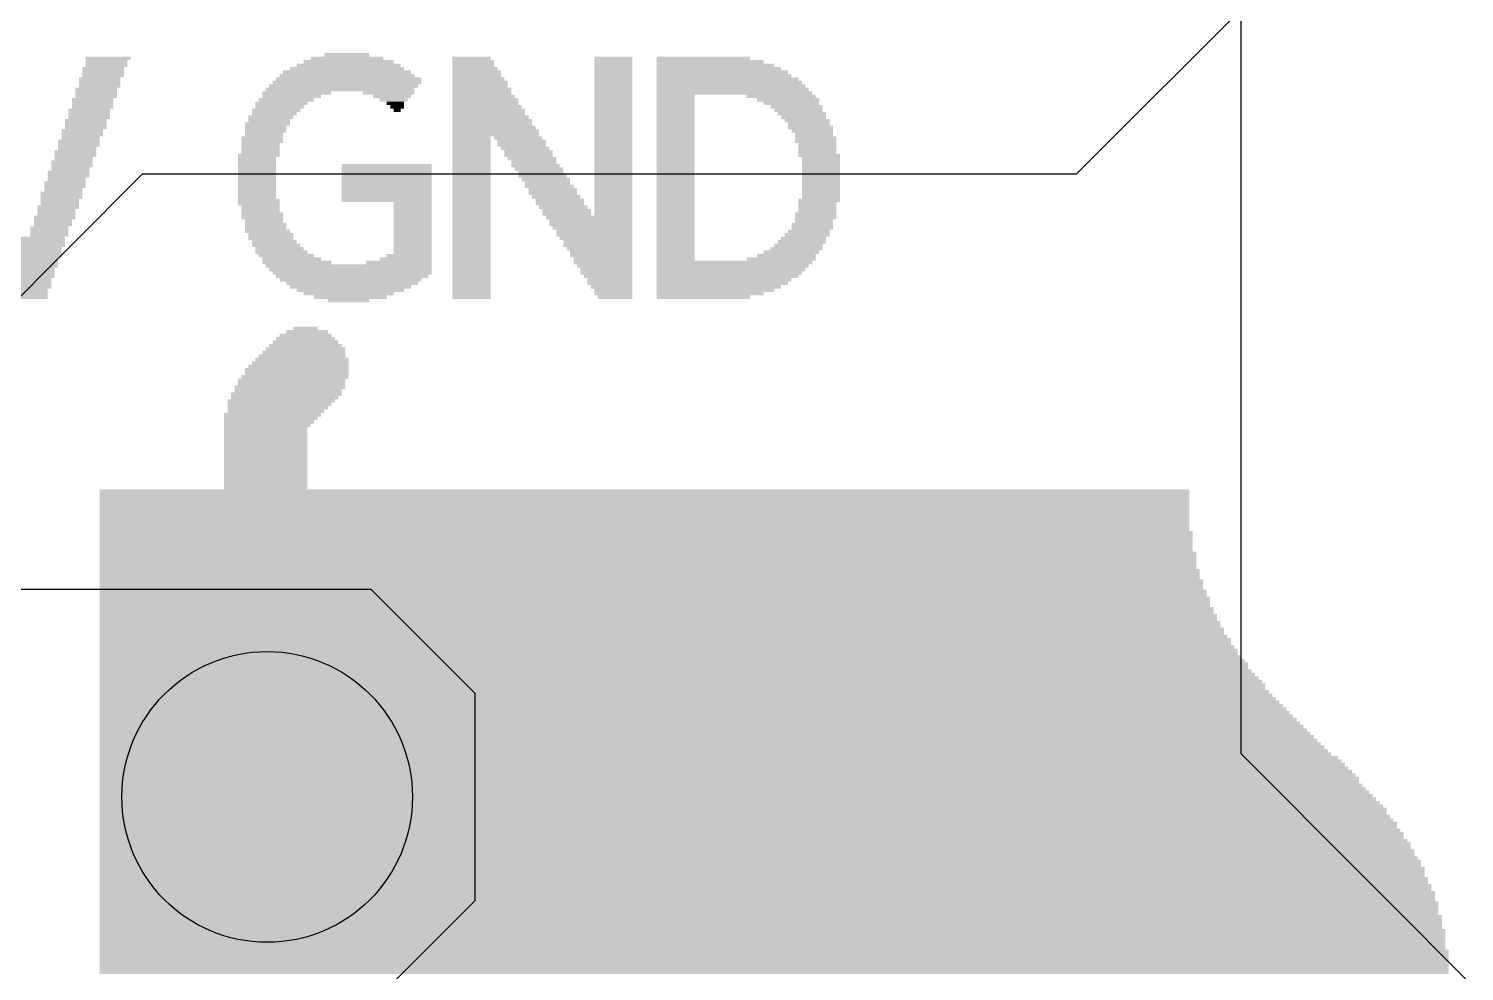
# Model space of a CAD drawing. Extents: x -40.8 to 40.8, y -42.1 to 43.9.
# Drawn here: x -32.45 to -23.66, y 7.82 to 13.59 of the extents above; entities that cross this region are included whole.
import ezdxf

# ---------------------------------------------------------------- set-up
doc = ezdxf.new("R2010")
doc.units = 0
for name, color, linetype in [('1', 22, 'CONTINUOUS'), ('16', 5, 'CONTINUOUS'), ('17', 82, 'CONTINUOUS'), ('200', 2, 'CONTINUOUS'), ('21', 2, 'CONTINUOUS')]:
    doc.layers.add(name, color=color, linetype=linetype)

# ---------------------------------------------------------------- blocks, each defined once
blk = doc.blocks.new('ROUNDP')
blk.add_circle((0, 0), 0.5)
blk = doc.blocks.new('RECT')
blk.add_solid([(-0.5, -0.5), (0.5, -0.5), (-0.5, 0.5), (0.5, 0.5)])

msp = doc.modelspace()

# ---------------------------------------------------------------- linework, layer by layer
at = {"layer": '1'}
for p, q in [((-26.035, 12.7), (-17.399, 21.336)), ((-31.75, 12.7), (-33.528, 10.922)), ((-31.75, 12.7), (-26.035, 12.7))]:
    msp.add_line(p, q, dxfattribs=at)
at = {"layer": '16'}
for p, q in [((-25.028, 9.153), (-25.028, 16.519)), ((-7.62, -8.255), (-25.028, 9.153))]:
    msp.add_line(p, q, dxfattribs=at)
at = {"layer": '21'}
for p, q in [((-36.703, 10.16), (-30.353, 10.16)), ((-30.353, 10.16), (-29.718, 9.525)), ((-29.718, 9.525), (-29.718, 8.255)), ((-29.718, 8.255), (-30.353, 7.62))]:
    msp.add_line(p, q, dxfattribs=at)

# ---------------------------------------------------------------- block references
at = {"layer": '17', "xscale": 1.778, "yscale": 1.778, "rotation": 270}
msp.add_blockref('ROUNDP', (-30.988, 8.89), dxfattribs=at)
msp.add_blockref('ROUNDP', (-30.988, 8.89), dxfattribs=at)
at = {"layer": '200', "yscale": 0.0212}
for p, xscale in [((-31.9921, 13.3435), 0.2541), ((-31.9603, 13.407), 0.2752), ((-31.9709, 13.3858), 0.254), ((-31.9709, 13.3647), 0.254), ((-30.4996, 13.3435), 0.6986), ((-30.489, 13.3647), 0.6351), ((-30.489, 13.3858), 0.5504), ((-30.4996, 13.407), 0.4446), ((-30.4996, 13.4282), 0.2752), ((-29.7375, 13.407), 0.2329), ((-29.7269, 13.3858), 0.2541), ((-29.7269, 13.3647), 0.2541), ((-29.7163, 13.3435), 0.2752), ((-28.8695, 13.407), 0.2329), ((-28.8695, 13.3858), 0.2329), ((-28.8695, 13.3647), 0.2329), ((-28.8695, 13.3435), 0.2329), ((-28.3191, 13.407), 0.5716), ((-28.2767, 13.3858), 0.6563), ((-28.245, 13.3647), 0.7198), ((-28.2238, 13.3435), 0.7622), ((-32.0132, 13.28), 0.254), ((-32.0132, 13.2588), 0.254), ((-31.9921, 13.3223), 0.2541), ((-31.9921, 13.3012), 0.2541), ((-30.4996, 13.2588), 0.9103), ((-30.489, 13.28), 0.8892), ((-30.4996, 13.3012), 0.8256), ((-30.4996, 13.3223), 0.7833), ((-29.6846, 13.2588), 0.3387), ((-29.7057, 13.3223), 0.2964), ((-29.7057, 13.3012), 0.2964), ((-29.6951, 13.28), 0.3176), ((-28.8695, 13.3223), 0.2329), ((-28.8695, 13.3012), 0.2329), ((-28.8695, 13.28), 0.2329), ((-28.8695, 13.2588), 0.2329), ((-28.2027, 13.3223), 0.8045), ((-28.1921, 13.3012), 0.8257), ((-28.1709, 13.28), 0.868), ((-28.1603, 13.2588), 0.8892), ((-32.0344, 13.2165), 0.254), ((-32.0344, 13.1953), 0.254), ((-32.0344, 13.1741), 0.254), ((-32.0132, 13.2377), 0.254), ((-30.8383, 13.1741), 0.3599), ((-30.8065, 13.1953), 0.4234), ((-30.5419, 13.2165), 0.9103), ((-30.5208, 13.2377), 0.9103), ((-30.2456, 13.1953), 0.3175), ((-30.2244, 13.1741), 0.2329), ((-29.6846, 13.2377), 0.3387), ((-29.674, 13.2165), 0.3599), ((-29.674, 13.1953), 0.3599), ((-29.6634, 13.1741), 0.3811), ((-28.8695, 13.2377), 0.2329), ((-28.8695, 13.2165), 0.2329), ((-28.8695, 13.1953), 0.2329), ((-28.8695, 13.1741), 0.2329), ((-28.1497, 13.2377), 0.9104), ((-28.1392, 13.2165), 0.9315), ((-28.1286, 13.1953), 0.9527), ((-28.4885, 13.1741), 0.2329), ((-27.8427, 13.1741), 0.4234), ((-32.0768, 13.0895), 0.2541), ((-32.0556, 13.153), 0.2541), ((-32.0556, 13.1318), 0.2541), ((-32.0556, 13.1106), 0.2541), ((-30.9336, 13.0895), 0.2963), ((-30.9018, 13.1318), 0.3176), ((-30.9124, 13.1106), 0.2964), ((-30.8701, 13.153), 0.3387), ((-30.2138, 13.153), 0.1694), ((-30.2032, 13.1318), 0.1058), ((-30.1926, 13.1106), 0.0846), ((-30.1926, 13.0895), 0.0424), ((-29.6528, 13.153), 0.4022), ((-29.6528, 13.1318), 0.4022), ((-29.6422, 13.1106), 0.4234), ((-29.6316, 13.0895), 0.4446), ((-28.8695, 13.153), 0.2329), ((-28.8695, 13.1318), 0.2329), ((-28.8695, 13.1106), 0.2329), ((-28.8695, 13.0895), 0.2329), ((-28.4885, 13.153), 0.2329), ((-28.4885, 13.1318), 0.2329), ((-28.4885, 13.1106), 0.2329), ((-28.4885, 13.0895), 0.2329), ((-27.8004, 13.153), 0.381), ((-27.7793, 13.1318), 0.3387), ((-27.7475, 13.1106), 0.3175), ((-27.7369, 13.0895), 0.2964), ((-32.0979, 13.026), 0.254), ((-32.0979, 13.0048), 0.254), ((-32.0768, 13.0683), 0.2541), ((-32.0768, 13.0471), 0.2541), ((-30.9865, 13.0048), 0.2752), ((-30.9653, 13.0471), 0.2752), ((-30.9759, 13.026), 0.254), ((-30.9441, 13.0683), 0.2752), ((-29.6316, 13.0683), 0.4446), ((-29.621, 13.0471), 0.4658), ((-29.6105, 13.026), 0.4869), ((-29.6105, 13.0048), 0.4869), ((-28.8695, 13.0683), 0.2329), ((-28.8695, 13.0471), 0.2329), ((-28.8695, 13.026), 0.2329), ((-28.8695, 13.0048), 0.2329), ((-28.4885, 13.0683), 0.2329), ((-28.4885, 13.0471), 0.2329), ((-28.4885, 13.026), 0.2329), ((-28.4885, 13.0048), 0.2329), ((-27.7157, 13.0683), 0.2964), ((-27.7051, 13.0471), 0.2752), ((-27.684, 13.026), 0.2752), ((-27.6734, 13.0048), 0.254), ((-32.1191, 12.9624), 0.254), ((-32.1191, 12.9413), 0.254), ((-32.1296, 12.9201), 0.2329), ((-32.0979, 12.9836), 0.254), ((-31.0183, 12.9201), 0.2541), ((-30.9971, 12.9836), 0.2541), ((-30.9971, 12.9624), 0.2541), ((-31.0077, 12.9413), 0.2329), ((-29.7375, 12.9201), 0.2329), ((-29.5892, 12.9624), 0.5293), ((-29.5892, 12.9413), 0.5293), ((-29.5998, 12.9836), 0.5081), ((-29.4517, 12.9201), 0.2963), ((-28.8695, 12.9836), 0.2329), ((-28.8695, 12.9624), 0.2329), ((-28.8695, 12.9413), 0.2329), ((-28.8695, 12.9201), 0.2329), ((-28.4885, 12.9836), 0.2329), ((-28.4885, 12.9624), 0.2329), ((-28.4885, 12.9413), 0.2329), ((-28.4885, 12.9201), 0.2329), ((-27.6628, 12.9836), 0.2752), ((-27.6522, 12.9624), 0.254), ((-27.6417, 12.9413), 0.2329), ((-27.6311, 12.9201), 0.2541), ((-32.1614, 12.8354), 0.254), ((-32.1403, 12.8989), 0.2541), ((-32.1403, 12.8778), 0.2541), ((-32.1508, 12.8566), 0.2329), ((-31.0183, 12.8989), 0.2541), ((-31.0289, 12.8778), 0.2329), ((-31.0289, 12.8566), 0.2329), ((-31.0289, 12.8354), 0.2329), ((-29.7375, 12.8989), 0.2329), ((-29.7375, 12.8778), 0.2329), ((-29.7375, 12.8566), 0.2329), ((-29.7375, 12.8354), 0.2329), ((-29.4305, 12.8989), 0.2964), ((-29.4305, 12.8778), 0.2964), ((-29.4093, 12.8566), 0.2964), ((-29.3882, 12.8354), 0.2963), ((-28.8695, 12.8989), 0.2329), ((-28.8695, 12.8778), 0.2329), ((-28.8695, 12.8566), 0.2329), ((-28.8695, 12.8354), 0.2329), ((-28.4885, 12.8989), 0.2329), ((-28.4885, 12.8778), 0.2329), ((-28.4885, 12.8566), 0.2329), ((-28.4885, 12.8354), 0.2329), ((-27.6311, 12.8989), 0.2541), ((-27.6205, 12.8778), 0.2329), ((-27.6205, 12.8566), 0.2329), ((-27.6205, 12.8354), 0.2329), ((-32.1826, 12.7719), 0.254), ((-32.1826, 12.7507), 0.254), ((-32.1932, 12.7296), 0.2329), ((-32.1614, 12.8143), 0.254), ((-32.172, 12.7931), 0.2328), ((-31.0394, 12.8143), 0.254), ((-31.05, 12.7931), 0.2328), ((-31.05, 12.7719), 0.2328), ((-31.05, 12.7507), 0.2328), ((-31.05, 12.7296), 0.2328), ((-30.2561, 12.7507), 0.5504), ((-30.2561, 12.7296), 0.5504), ((-29.7375, 12.8143), 0.2329), ((-29.7375, 12.7931), 0.2329), ((-29.7375, 12.7719), 0.2329), ((-29.7375, 12.7507), 0.2329), ((-29.7375, 12.7296), 0.2329), ((-29.3882, 12.8143), 0.2963), ((-29.367, 12.7931), 0.2964), ((-29.3564, 12.7719), 0.2752), ((-29.3458, 12.7507), 0.2964), ((-29.3246, 12.7296), 0.2964), ((-28.8695, 12.8143), 0.2329), ((-28.8695, 12.7931), 0.2329), ((-28.8695, 12.7719), 0.2329), ((-28.8695, 12.7507), 0.2329), ((-28.8695, 12.7296), 0.2329), ((-28.4885, 12.8143), 0.2329), ((-28.4885, 12.7931), 0.2329), ((-28.4885, 12.7719), 0.2329), ((-28.4885, 12.7507), 0.2329), ((-28.4885, 12.7296), 0.2329), ((-27.6099, 12.8143), 0.2541), ((-27.5993, 12.7931), 0.2329), ((-27.5993, 12.7719), 0.2329), ((-27.5993, 12.7507), 0.2329), ((-27.5993, 12.7296), 0.2329), ((-32.2249, 12.6449), 0.254), ((-32.2144, 12.6661), 0.2329), ((-32.2037, 12.7084), 0.2541), ((-32.2037, 12.6872), 0.2541), ((-31.05, 12.7084), 0.2328), ((-31.05, 12.6872), 0.2328), ((-31.05, 12.6661), 0.2328), ((-31.05, 12.6449), 0.2328), ((-30.2561, 12.7084), 0.5504), ((-30.2561, 12.6872), 0.5504), ((-30.2561, 12.6661), 0.5504), ((-30.2561, 12.6449), 0.5504), ((-29.7375, 12.7084), 0.2329), ((-29.7375, 12.6872), 0.2329), ((-29.7375, 12.6661), 0.2329), ((-29.7375, 12.6449), 0.2329), ((-29.3141, 12.7084), 0.2753), ((-29.3035, 12.6872), 0.2964), ((-29.2823, 12.6661), 0.2964), ((-29.2717, 12.6449), 0.2752), ((-28.8695, 12.7084), 0.2329), ((-28.8695, 12.6872), 0.2329), ((-28.8695, 12.6661), 0.2329), ((-28.8695, 12.6449), 0.2329), ((-28.4885, 12.7084), 0.2329), ((-28.4885, 12.6872), 0.2329), ((-28.4885, 12.6661), 0.2329), ((-28.4885, 12.6449), 0.2329), ((-27.5993, 12.7084), 0.2329), ((-27.5993, 12.6872), 0.2329), ((-27.5993, 12.6661), 0.2329), ((-27.5993, 12.6449), 0.2329), ((-32.2461, 12.5814), 0.254), ((-32.2461, 12.5602), 0.254), ((-32.2249, 12.6237), 0.254), ((-32.2355, 12.6026), 0.2328), ((-31.05, 12.6237), 0.2328), ((-31.05, 12.6026), 0.2328), ((-31.05, 12.5814), 0.2328), ((-31.05, 12.5602), 0.2328), ((-30.2561, 12.6237), 0.5504), ((-30.2561, 12.6026), 0.5504), ((-30.2561, 12.5814), 0.5504), ((-30.2561, 12.5602), 0.5504), ((-29.7375, 12.6237), 0.2329), ((-29.7375, 12.6026), 0.2329), ((-29.7375, 12.5814), 0.2329), ((-29.7375, 12.5602), 0.2329), ((-29.2611, 12.6237), 0.2964), ((-29.24, 12.6026), 0.2963), ((-29.24, 12.5814), 0.2963), ((-29.2188, 12.5602), 0.2964), ((-28.8695, 12.6237), 0.2329), ((-28.8695, 12.6026), 0.2329), ((-28.8695, 12.5814), 0.2329), ((-28.8695, 12.5602), 0.2329), ((-28.4885, 12.6237), 0.2329), ((-28.4885, 12.6026), 0.2329), ((-28.4885, 12.5814), 0.2329), ((-28.4885, 12.5602), 0.2329), ((-27.5993, 12.6237), 0.2329), ((-27.5993, 12.6026), 0.2329), ((-27.5993, 12.5814), 0.2329), ((-27.5993, 12.5602), 0.2329), ((-32.2779, 12.4755), 0.2329), ((-32.2673, 12.4967), 0.2541), ((-32.2567, 12.539), 0.2329), ((-32.2567, 12.5179), 0.2329), ((-31.0394, 12.539), 0.254), ((-31.0394, 12.5179), 0.254), ((-31.0289, 12.4967), 0.2329), ((-31.0289, 12.4755), 0.2329), ((-30.2561, 12.539), 0.5504), ((-30.0974, 12.5179), 0.2329), ((-30.0974, 12.4967), 0.2329), ((-30.0974, 12.4755), 0.2329), ((-29.7375, 12.539), 0.2329), ((-29.7375, 12.5179), 0.2329), ((-29.7375, 12.4967), 0.2329), ((-29.7375, 12.4755), 0.2329), ((-29.1976, 12.539), 0.2964), ((-29.1976, 12.5179), 0.2964), ((-29.1765, 12.4967), 0.2963), ((-29.1553, 12.4755), 0.2964), ((-28.8695, 12.539), 0.2329), ((-28.8695, 12.5179), 0.2329), ((-28.8695, 12.4967), 0.2329), ((-28.8695, 12.4755), 0.2329), ((-28.4885, 12.539), 0.2329), ((-28.4885, 12.5179), 0.2329), ((-28.4885, 12.4967), 0.2329), ((-28.4885, 12.4755), 0.2329), ((-27.6099, 12.539), 0.2541), ((-27.6205, 12.5179), 0.2329), ((-27.6205, 12.4967), 0.2329), ((-27.6205, 12.4755), 0.2329), ((-32.2991, 12.412), 0.2329), ((-32.2991, 12.3909), 0.2329), ((-32.2885, 12.4332), 0.2541), ((-32.2779, 12.4544), 0.2329), ((-31.0183, 12.4544), 0.2541), ((-31.0183, 12.4332), 0.2541), ((-31.0077, 12.412), 0.2329), ((-30.9971, 12.3909), 0.2541), ((-30.0974, 12.4544), 0.2329), ((-30.0974, 12.4332), 0.2329), ((-30.0974, 12.412), 0.2329), ((-30.0974, 12.3909), 0.2329), ((-29.7375, 12.4544), 0.2329), ((-29.7375, 12.4332), 0.2329), ((-29.7375, 12.412), 0.2329), ((-29.7375, 12.3909), 0.2329), ((-29.1553, 12.4544), 0.2964), ((-29.0176, 12.4332), 0.5293), ((-29.0071, 12.412), 0.5081), ((-29.0071, 12.3909), 0.5081), ((-28.8695, 12.4544), 0.2329), ((-28.4885, 12.4544), 0.2329), ((-28.4885, 12.4332), 0.2329), ((-28.4885, 12.412), 0.2329), ((-28.4885, 12.3909), 0.2329), ((-27.6522, 12.3909), 0.254), ((-27.6311, 12.4544), 0.2541), ((-27.6311, 12.4332), 0.2541), ((-27.6417, 12.412), 0.2329), ((-32.4578, 12.3062), 0.4658), ((-32.3202, 12.3697), 0.2328), ((-32.3202, 12.3485), 0.2328), ((-32.3202, 12.3273), 0.2328), ((-30.9971, 12.3697), 0.2541), ((-30.9865, 12.3485), 0.2752), ((-30.9653, 12.3273), 0.2752), ((-30.9653, 12.3062), 0.2752), ((-30.0974, 12.3697), 0.2329), ((-30.0974, 12.3485), 0.2329), ((-30.0974, 12.3273), 0.2329), ((-30.0974, 12.3062), 0.2329), ((-29.7375, 12.3697), 0.2329), ((-29.7375, 12.3485), 0.2329), ((-29.7375, 12.3273), 0.2329), ((-29.7375, 12.3062), 0.2329), ((-28.9965, 12.3697), 0.487), ((-28.9859, 12.3485), 0.4658), ((-28.9859, 12.3273), 0.4658), ((-28.9753, 12.3062), 0.4446), ((-28.4885, 12.3697), 0.2329), ((-28.4885, 12.3485), 0.2329), ((-28.4885, 12.3273), 0.2329), ((-28.4885, 12.3062), 0.2329), ((-27.7051, 12.3062), 0.2752), ((-27.684, 12.3273), 0.2752), ((-27.6734, 12.3485), 0.254), ((-27.6522, 12.3697), 0.254), ((-32.4578, 12.285), 0.4658), ((-32.4578, 12.2638), 0.4658), ((-32.4578, 12.2427), 0.4234), ((-32.4578, 12.2215), 0.4234), ((-30.9441, 12.285), 0.2752), ((-30.9336, 12.2638), 0.2963), ((-30.9124, 12.2427), 0.2964), ((-30.9018, 12.2215), 0.3176), ((-30.0974, 12.285), 0.2329), ((-30.0974, 12.2638), 0.2329), ((-30.0974, 12.2427), 0.2329), ((-30.0974, 12.2215), 0.2329), ((-29.7375, 12.285), 0.2329), ((-29.7375, 12.2638), 0.2329), ((-29.7375, 12.2427), 0.2329), ((-29.7375, 12.2215), 0.2329), ((-28.9647, 12.285), 0.4234), ((-28.9647, 12.2638), 0.4234), ((-28.9542, 12.2427), 0.4023), ((-28.9436, 12.2215), 0.3811), ((-28.4885, 12.285), 0.2329), ((-28.4885, 12.2638), 0.2329), ((-28.4885, 12.2427), 0.2329), ((-28.4885, 12.2215), 0.2329), ((-27.7793, 12.2215), 0.3387), ((-27.7475, 12.2427), 0.3175), ((-27.7369, 12.2638), 0.2964), ((-27.7157, 12.285), 0.2964), ((-32.4578, 12.2003), 0.4234), ((-32.4578, 12.1792), 0.381), ((-32.4578, 12.158), 0.381), ((-32.4578, 12.1368), 0.381), ((-32.4578, 12.1156), 0.3388), ((-30.8701, 12.2003), 0.3387), ((-30.8383, 12.1792), 0.3599), ((-30.8065, 12.158), 0.4234), ((-30.489, 12.1368), 1.0162), ((-30.4784, 12.1156), 0.995), ((-30.182, 12.158), 0.4022), ((-30.1397, 12.1792), 0.3176), ((-30.1185, 12.2003), 0.2752), ((-29.7375, 12.2003), 0.2329), ((-29.7375, 12.1792), 0.2329), ((-29.7375, 12.158), 0.2329), ((-29.7375, 12.1368), 0.2329), ((-29.7375, 12.1156), 0.2329), ((-28.9436, 12.2003), 0.3811), ((-28.933, 12.1792), 0.3599), ((-28.933, 12.158), 0.3599), ((-28.9224, 12.1368), 0.3388), ((-28.9118, 12.1156), 0.3176), ((-28.4885, 12.2003), 0.2329), ((-28.4885, 12.1792), 0.2329), ((-28.1286, 12.158), 0.9527), ((-28.1392, 12.1368), 0.9315), ((-28.1497, 12.1156), 0.9104), ((-27.8427, 12.1792), 0.4234), ((-27.811, 12.2003), 0.3599), ((-32.4578, 12.0945), 0.3388), ((-32.4578, 12.0733), 0.3388), ((-32.4578, 12.0521), 0.2964), ((-32.4578, 12.031), 0.2964), ((-30.4678, 12.0945), 0.9738), ((-30.4679, 12.0733), 0.9315), ((-30.4784, 12.0521), 0.868), ((-30.4678, 12.031), 0.8044), ((-29.7375, 12.0945), 0.2329), ((-29.7375, 12.0733), 0.2329), ((-29.7375, 12.0521), 0.2329), ((-29.7375, 12.031), 0.2329), ((-28.9118, 12.0945), 0.3176), ((-28.9012, 12.0733), 0.2964), ((-28.8907, 12.0521), 0.2753), ((-28.8907, 12.031), 0.2753), ((-28.1603, 12.0945), 0.8892), ((-28.1709, 12.0733), 0.868), ((-28.1921, 12.0521), 0.8257), ((-28.2027, 12.031), 0.8045), ((-32.4578, 12.0098), 0.2964), ((-32.4578, 11.9886), 0.254), ((-32.4578, 11.9675), 0.254), ((-32.4472, 11.9463), 0.2328), ((-30.4784, 12.0098), 0.741), ((-30.4784, 11.9886), 0.6562), ((-30.489, 11.9675), 0.5504), ((-30.4784, 11.9463), 0.4446), ((-29.7375, 12.0098), 0.2329), ((-29.7375, 11.9886), 0.2329), ((-29.7375, 11.9675), 0.2329), ((-29.7375, 11.9463), 0.2329), ((-28.8801, 12.0098), 0.2541), ((-28.8695, 11.9886), 0.2329), ((-28.8695, 11.9675), 0.2329), ((-28.8589, 11.9463), 0.2117), ((-28.2238, 12.0098), 0.7622), ((-28.245, 11.9886), 0.7198), ((-28.2767, 11.9675), 0.6563), ((-28.3191, 11.9463), 0.5716), ((-30.489, 11.9251), 0.254), ((-30.7537, 11.6922), 0.3599), ((-30.7536, 11.7134), 0.3176), ((-30.743, 11.7346), 0.254), ((-30.7536, 11.7558), 0.1482), ((-30.7748, 11.5864), 0.5292), ((-30.7642, 11.6076), 0.508), ((-30.7537, 11.6287), 0.4869), ((-30.7536, 11.6499), 0.4446), ((-30.7536, 11.6711), 0.4022), ((-30.8066, 11.5017), 0.6351), ((-30.796, 11.5229), 0.6139), ((-30.7854, 11.5441), 0.5927), ((-30.7748, 11.5652), 0.5716), ((-30.8383, 11.4382), 0.6562), ((-30.8383, 11.417), 0.6562), ((-30.8172, 11.4594), 0.6563), ((-30.8066, 11.4805), 0.6351), ((-30.8701, 11.3535), 0.6775), ((-30.8807, 11.3323), 0.6563), ((-30.8595, 11.3747), 0.6563), ((-30.8489, 11.3959), 0.6774), ((-30.9018, 11.3112), 0.6562), ((-30.923, 11.2688), 0.6139), ((-30.9336, 11.2477), 0.5927), ((-30.9123, 11.29), 0.6351), ((-30.9547, 11.2265), 0.5928), ((-30.9653, 11.2053), 0.5716), ((-30.9759, 11.1842), 0.5504), ((-30.9865, 11.163), 0.5292), ((-30.9971, 11.1418), 0.5081), ((-30.9971, 11.1207), 0.5081), ((-30.9971, 11.0995), 0.5081), ((-30.9971, 11.0783), 0.5081), ((-30.9971, 11.0571), 0.5081), ((-30.9971, 11.036), 0.5081), ((-30.9971, 11.0148), 0.5081), ((-30.9971, 10.9936), 0.5081), ((-30.9971, 10.9725), 0.5081), ((-30.9971, 10.9513), 0.5081), ((-30.9971, 10.9301), 0.5081), ((-30.9971, 10.909), 0.5081), ((-30.9971, 10.8878), 0.5081), ((-30.9971, 10.8666), 0.5081), ((-30.9971, 10.8454), 0.5081), ((-30.9971, 10.8243), 0.5081), ((-30.9971, 10.8031), 0.5081), ((-28.679, 10.7608), 6.6685), ((-28.679, 10.7396), 6.6685), ((-28.679, 10.7184), 6.6685), ((-30.9971, 10.7819), 0.5081), ((-28.679, 10.6973), 6.6685), ((-28.679, 10.6761), 6.6685), ((-28.679, 10.6549), 6.6685), ((-28.679, 10.6337), 6.6685), ((-28.679, 10.6126), 6.6685), ((-28.679, 10.5914), 6.6685), ((-28.679, 10.5702), 6.6685), ((-28.679, 10.5491), 6.6685), ((-28.679, 10.5279), 6.6685), ((-28.6684, 10.5067), 6.6897), ((-28.6684, 10.4856), 6.6897), ((-28.6684, 10.4644), 6.6897), ((-28.6684, 10.4432), 6.6897), ((-28.6684, 10.422), 6.6897), ((-28.6684, 10.4009), 6.6897), ((-28.6578, 10.3797), 6.7109), ((-28.6578, 10.3585), 6.7109), ((-28.6578, 10.3374), 6.7109), ((-28.6578, 10.3162), 6.7109), ((-28.6578, 10.295), 6.7109), ((-28.6472, 10.2739), 6.732), ((-28.6472, 10.2527), 6.732), ((-28.6472, 10.2315), 6.732), ((-28.6366, 10.2103), 6.7532), ((-28.6366, 10.1892), 6.7532), ((-28.6366, 10.168), 6.7532), ((-28.626, 10.1468), 6.7744), ((-28.626, 10.1257), 6.7744), ((-28.6155, 10.1045), 6.7955), ((-28.6155, 10.0833), 6.7955), ((-28.6155, 10.0622), 6.7955), ((-28.6049, 10.041), 6.8167), ((-28.6049, 10.0198), 6.8167), ((-28.5943, 9.9986), 6.8379), ((-28.5943, 9.9775), 6.8379), ((-28.5837, 9.9563), 6.8591), ((-28.5837, 9.9351), 6.8591), ((-28.5731, 9.914), 6.8802), ((-28.5731, 9.8928), 6.8802), ((-28.5625, 9.8716), 6.9014), ((-28.5519, 9.8505), 6.9226), ((-28.5519, 9.8293), 6.9226), ((-28.5414, 9.8081), 6.9437), ((-28.5308, 9.7869), 6.9649), ((-28.5308, 9.7658), 6.9649), ((-28.5202, 9.7446), 6.9861), ((-28.5096, 9.7234), 7.0072), ((-28.499, 9.7023), 7.0284), ((-28.499, 9.6811), 7.0284), ((-28.4884, 9.6599), 7.0496), ((-28.4778, 9.6388), 7.0708), ((-28.4566, 9.5964), 7.1131), ((-28.446, 9.5752), 7.1343), ((-28.4672, 9.6176), 7.0919), ((-28.446, 9.5541), 7.1343), ((-28.4355, 9.5329), 7.1554), ((-28.4249, 9.5117), 7.1766), ((-28.4143, 9.4906), 7.1978), ((-28.4038, 9.4694), 7.2189), ((-28.3932, 9.4482), 7.2401), ((-28.3826, 9.4271), 7.2613), ((-28.372, 9.4059), 7.2825), ((-28.3614, 9.3847), 7.3036), ((-28.3508, 9.3635), 7.3248), ((-28.3402, 9.3424), 7.346), ((-28.3297, 9.3212), 7.3671), ((-28.3191, 9.3), 7.3883), ((-28.3085, 9.2789), 7.4095), ((-28.2979, 9.2577), 7.4306), ((-28.2873, 9.2365), 7.4518), ((-28.2767, 9.2154), 7.473), ((-28.2661, 9.1942), 7.4942), ((-28.2556, 9.173), 7.5153), ((-28.245, 9.1518), 7.5365), ((-28.2238, 9.1307), 7.5788), ((-28.2132, 9.1095), 7.6), ((-28.2026, 9.0883), 7.6212), ((-28.1921, 9.0672), 7.6423), ((-28.1815, 9.046), 7.6635), ((-28.1709, 9.0248), 7.6847), ((-28.1603, 9.0037), 7.7059), ((-28.1603, 8.9825), 7.7059), ((-28.1497, 8.9613), 7.727), ((-28.1391, 8.9401), 7.7482), ((-28.1285, 8.919), 7.7694), ((-28.118, 8.8978), 7.7905), ((-28.1074, 8.8766), 7.8117), ((-28.0968, 8.8555), 7.8329), ((-28.0862, 8.8343), 7.854), ((-28.0756, 8.8131), 7.8752), ((-28.0756, 8.792), 7.8752), ((-28.065, 8.7708), 7.8964), ((-28.0544, 8.7496), 7.9176), ((-28.0439, 8.7284), 7.9387), ((-28.0439, 8.7073), 7.9387), ((-28.0333, 8.6861), 7.9599), ((-28.0227, 8.6649), 7.9811), ((-28.0227, 8.6438), 7.9811), ((-28.0121, 8.6226), 8.0022), ((-28.0015, 8.6014), 8.0234), ((-28.0015, 8.5803), 8.0234), ((-27.9909, 8.5591), 8.0446), ((-27.9909, 8.5379), 8.0446), ((-27.9804, 8.5167), 8.0657), ((-27.9698, 8.4956), 8.0869), ((-27.9698, 8.4744), 8.0869), ((-27.9592, 8.4532), 8.1081), ((-27.9592, 8.4321), 8.1081), ((-27.9592, 8.4109), 8.1081), ((-27.9486, 8.3897), 8.1293), ((-27.9486, 8.3686), 8.1293), ((-27.938, 8.3474), 8.1504), ((-27.938, 8.3262), 8.1504), ((-27.9274, 8.305), 8.1716), ((-27.9274, 8.2839), 8.1716), ((-27.9274, 8.2627), 8.1716), ((-27.9168, 8.2415), 8.1928), ((-27.9168, 8.2204), 8.1928), ((-27.9168, 8.1992), 8.1928), ((-27.9168, 8.178), 8.1928), ((-27.9063, 8.1569), 8.2139), ((-27.9063, 8.1357), 8.2139), ((-27.9063, 8.1145), 8.2139), ((-27.9063, 8.0933), 8.2139), ((-27.8956, 8.0722), 8.2351), ((-27.8956, 8.051), 8.2351), ((-27.8956, 8.0298), 8.2351), ((-27.8956, 8.0087), 8.2351), ((-27.8956, 7.9875), 8.2351), ((-27.8956, 7.9663), 8.2351), ((-27.885, 7.9452), 8.2563), ((-27.885, 7.924), 8.2563), ((-27.885, 7.9028), 8.2563), ((-27.885, 7.8816), 8.2563), ((-27.885, 7.8605), 8.2563), ((-27.885, 7.8393), 8.2563), ((-27.885, 7.8181), 8.2563)]:
    msp.add_blockref('RECT', p, dxfattribs=dict(at, xscale=xscale))

doc.saveas('drawing.dxf')
